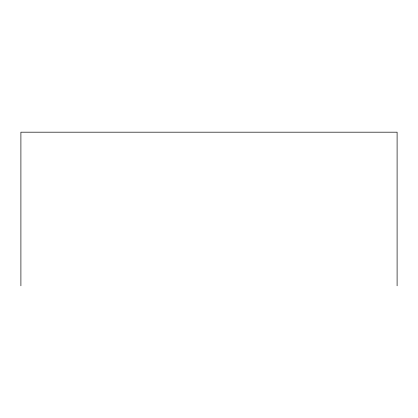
<?xml version="1.0" encoding="UTF-8"?>
<svg xmlns="http://www.w3.org/2000/svg" width="418" height="418" viewBox="0 0 418 418"><rect width="100%" height="100%" fill="white"/><g stroke="black" fill="none" stroke-linecap="round" stroke-linejoin="round"><path stroke-width="0.63" d="M397.1 285.813L397.1 132.187L20.9 132.187L20.9 285.813"/></g></svg>
